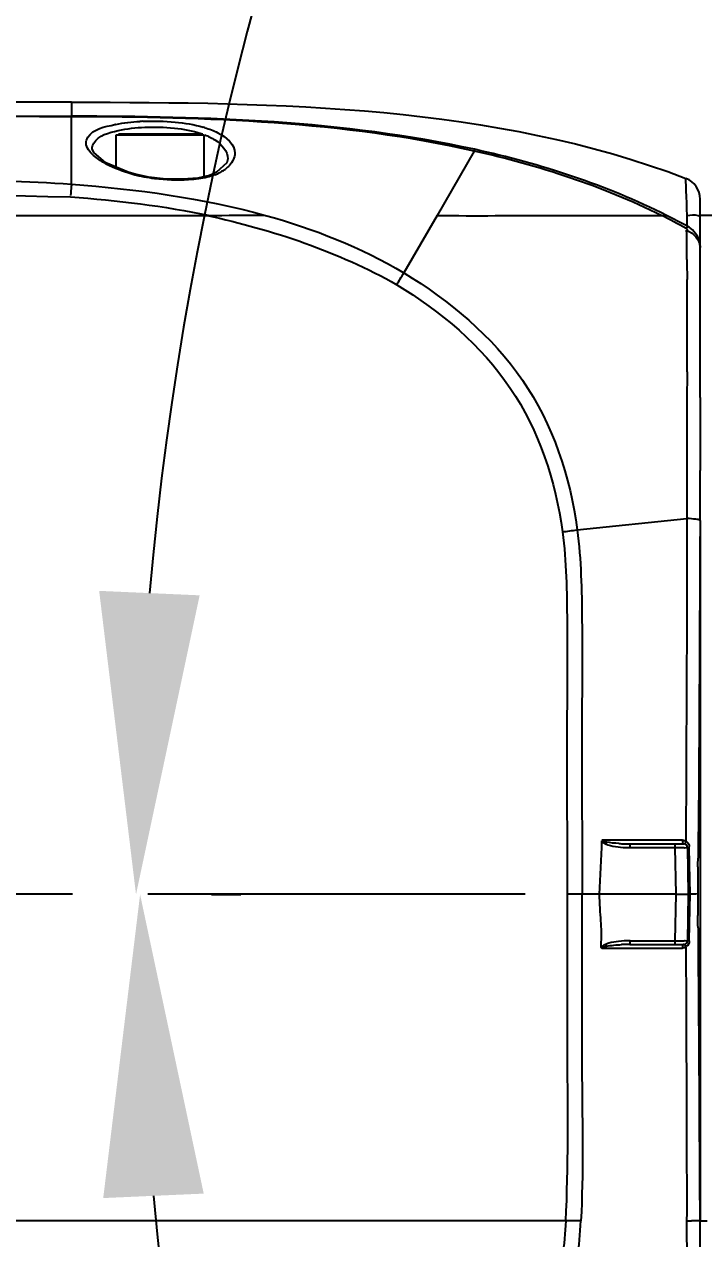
# Model space of a CAD drawing. Header units: millimetres. Extents: x 4086 to 8300, y 123 to 1549.
# Drawn here: x 7657.95 to 7671.46, y 634.36 to 658.52 of the extents above; entities that cross this region are included whole.
import ezdxf

# ---------------------------------------------------------------- set-up
doc = ezdxf.new("R2010")
doc.units = ezdxf.units.MM
doc.linetypes.add('CENTER', pattern=[0.6, 0.375, -0.075, 0.075, -0.075])
for name, color, linetype in [('中心线', 7, 'Continuous'), ('外形图', 7, 'Continuous'), ('尺寸标注', 7, 'Continuous'), ('运动范围', 7, 'Continuous')]:
    doc.layers.add(name, color=color, linetype=linetype)
doc.styles.add('思源黑', font='SourceHanSansCN-Normal.ttf')
doc.dimstyles.new('尺寸标注_1_4比例', dxfattribs={"dimtxt": 7, "dimasz": 6, "dimexe": 2, "dimexo": 1.5, "dimgap": 1, "dimtad": 1, "dimdec": 1, "dimlfac": 4, "dimdsep": 46, "dimtxsty": '思源黑', "dimcen": 0.09, "dimadec": 0, "dimazin": 0, "dimtp": 0.01, "dimtm": 0.01, "dimtfac": 1, "dimtdec": 1, "dimtofl": 0, "dimtmove": 0, "dimatfit": 3, "dimfxl": 1, "dimtolj": 1, "dimarcsym": 0})

# ---------------------------------------------------------------- blocks, each defined once
blk = doc.blocks.new('*D992')
at = {"layer": 'Defpoints', "color": 0}
for p in [(7645.229, 641.211), (7660.171, 641.211), (7727.758, 641.211), (7952.406, 601.599), (7690.663, 584.809)]:
    blk.add_point(p, dxfattribs=at)
at = {"layer": '尺寸标注', "color": 0, "lineweight": -2}
blk.add_line((7661.671, 641.211), (7662.252, 641.211), dxfattribs=at)
blk.add_arc((7727.758, 641.211), 67.507, 185.09413, 344.90587, dxfattribs=at)
at = {"layer": '尺寸标注', "color": 0}
for points in [[(7661.517, 635.261), (7659.519, 635.172), (7660.252, 641.211)], [(7793.912, 623.414), (7791.96, 623.849), (7794.24, 629.488)]]:
    blk.add_solid(points, dxfattribs=at)
at = {"layer": '尺寸标注', "color": 0, "insert": (7727.758, 578.414), "char_height": 7, "attachment_point": 5, "style": '思源黑'}
blk.add_mtext('\\A1;+\\A1;170%%d', dxfattribs=at)
blk = doc.blocks.new('*D993')
at = {"layer": 'Defpoints', "color": 0}
for p in [(7690.62, 697.68), (7952.412, 680.804), (7645.229, 641.211), (7664.809, 641.211), (7727.758, 641.211)]:
    blk.add_point(p, dxfattribs=at)
at = {"layer": '尺寸标注', "color": 0, "lineweight": -2}
blk.add_arc((7727.758, 641.211), 67.588, 15.08339, 174.91199, dxfattribs=at)
at = {"layer": '尺寸标注', "color": 0}
for points in [[(7792.042, 658.581), (7793.994, 659.016), (7794.32, 652.942)], [(7659.438, 647.249), (7661.436, 647.16), (7660.171, 641.211)]]:
    blk.add_solid(points, dxfattribs=at)
at = {"layer": '尺寸标注', "color": 0, "insert": (7727.758, 713.509), "char_height": 7, "attachment_point": 5, "style": '思源黑'}
blk.add_mtext('\\A1;-\\A1;170%%d', dxfattribs=at)

msp = doc.modelspace()

# ---------------------------------------------------------------- linework, layer by layer
at = {"layer": '中心线', "linetype": 'CENTER', "ltscale": 20}
msp.add_line((7979.909, 641.2169), (7475.7605, 641.2169), dxfattribs=at)
at = {"layer": '外形图'}
for p, q in [((7658.8878, 656.9668), (7658.8878, 656.6884)), ((7658.8878, 656.6787), (7658.8878, 656.6884)), ((7658.8878, 655.3346), (7658.8878, 656.6787)), ((7659.7753, 655.6783), (7659.7753, 656.3169)), ((7659.7753, 656.3169), (7661.5253, 656.3169)), ((7659.8216, 656.3419), (7661.5003, 656.3419)), ((7661.5253, 655.4891), (7661.5253, 656.3169)), ((7661.9979, 655.8439), (7661.9775, 655.7608)), ((7666.8943, 655.9961), (7666.1557, 654.7168)), ((7660.0126, 655.5756), (7659.574, 655.7654)), ((7660.152, 655.5339), (7660.0126, 655.5756)), ((7661.7721, 655.5741), (7661.677, 655.5296)), ((7661.9775, 655.7608), (7661.7721, 655.5741)), ((7660.129, 655.5256), (7660.1517, 655.534)), ((7660.4202, 655.4769), (7660.1517, 655.534)), ((7660.1517, 655.534), (7660.152, 655.5339)), ((7661.6309, 655.5128), (7661.3966, 655.4603)), ((7661.675, 655.5288), (7661.6309, 655.5128)), ((7661.677, 655.5296), (7661.675, 655.5288)), ((7661.7384, 655.5238), (7661.677, 655.5296)), ((7671.1183, 655.0483), (7671.1045, 655.4533)), ((7671.3878, 651.0981), (7671.3878, 655.0414)), ((7627.1482, 654.7169), (7661.587, 654.7169)), ((7666.1558, 654.7167), (7665.4957, 653.5734)), ((7671.1281, 654.7054), (7671.128, 654.7161)), ((7672.5868, 654.7169), (7671.3878, 654.7169)), ((7671.3872, 654.0781), (7671.3804, 654.1605)), ((7671.3871, 654.088), (7671.3807, 654.1621)), ((7671.3877, 654.088), (7671.3878, 654.0781)), ((7668.9416, 648.4632), (7671.1238, 648.6895)), ((7671.3852, 648.6404), (7671.3878, 642.1432)), ((7669.5955, 642.2911), (7669.4353, 642.2912)), ((7669.5219, 642.2537), (7669.5059, 642.2169)), ((7670.4436, 642.2904), (7669.5955, 642.2911)), ((7670.5842, 642.2903), (7670.4436, 642.2904)), ((7670.7284, 642.2902), (7670.5842, 642.2903)), ((7670.8775, 642.2901), (7670.7284, 642.2902)), ((7671.0332, 642.2899), (7670.8775, 642.2901)), ((7669.9929, 642.1432), (7669.9929, 642.2169)), ((7669.9929, 642.1432), (7670.8842, 642.1432)), ((7669.9954, 642.2169), (7671.0592, 642.2169)), ((7670.8842, 642.2169), (7670.8842, 642.1432)), ((7670.8842, 642.1432), (7670.9003, 641.2169)), ((7671.1342, 642.1432), (7671.1503, 641.2169)), ((7671.176, 641.8201), (7671.1711, 642.1427)), ((7671.3878, 642.1432), (7671.3878, 640.2905)), ((7671.1807, 641.5117), (7671.176, 641.8201)), ((7671.1851, 641.2173), (7671.1807, 641.5117)), ((7669.3846, 641.2169), (7669.0391, 641.2169)), ((7670.9003, 641.2169), (7669.3846, 641.2169)), ((7670.9003, 641.2169), (7670.8842, 640.2905)), ((7671.1503, 641.2169), (7671.1342, 640.2905)), ((7671.1807, 640.923), (7671.1851, 641.2173)), ((7671.176, 640.6143), (7671.1807, 640.923)), ((7671.1711, 640.291), (7671.176, 640.6143)), ((7669.4351, 640.1425), (7669.604, 640.1426)), ((7669.5219, 640.18), (7669.506, 640.2168)), ((7669.604, 640.1426), (7670.2111, 640.1431)), ((7669.9914, 640.2169), (7671.0592, 640.2169)), ((7669.9929, 640.2169), (7669.9929, 640.2905)), ((7669.9929, 640.2905), (7670.8842, 640.2905)), ((7670.2111, 640.1431), (7670.4931, 640.1433)), ((7670.4931, 640.1433), (7670.6298, 640.1434)), ((7670.6298, 640.1434), (7670.8983, 640.1436)), ((7670.8842, 640.2905), (7670.8842, 640.2169)), ((7670.8983, 640.1436), (7671.033, 640.1438)), ((7671.0592, 640.2169), (7671.0573, 640.2167)), ((7671.3878, 640.2905), (7671.3893, 637.3614)), ((7671.3893, 637.3614), (7671.3868, 634.7169)), ((7668.7098, 634.7169), (7631.5941, 634.7169)), ((7671.3753, 634.7169), (7671.5253, 634.7169)), ((7671.3878, 627.3923), (7671.3878, 634.7169))]:
    msp.add_line(p, q, dxfattribs=at)
for points in [[(7659.574, 655.7654), (7659.3291, 655.9668), (7659.2993, 656.0421)], [(7661.3966, 655.4603), (7661.1027, 655.4352), (7660.7721, 655.4393), (7660.4202, 655.4769)], [(7671.1364, 654.425), (7671.1362, 654.4266), (7671.1357, 654.4284), (7671.1349, 654.4304), (7671.1338, 654.4328), (7671.1322, 654.4356), (7671.1303, 654.4387), (7671.1279, 654.4419), (7671.1253, 654.4451), (7671.1223, 654.4482), (7671.1192, 654.451), (7671.1161, 654.4535), (7671.1129, 654.4556), (7671.1101, 654.4573)], [(7671.1182, 654.4214), (7671.1209, 654.4201), (7671.1219, 654.4206), (7671.1233, 654.4208), (7671.1252, 654.4208), (7671.1272, 654.4208), (7671.1293, 654.4207), (7671.1311, 654.4208), (7671.1327, 654.421), (7671.134, 654.4214), (7671.135, 654.4219), (7671.1358, 654.4227), (7671.1362, 654.4237), (7671.1364, 654.425)], [(7669.4346, 642.2751), (7669.4382, 642.2555), (7669.472, 642.2347), (7669.5064, 642.2167)], [(7669.5219, 642.2537), (7669.4889, 642.2623), (7669.4584, 642.2736), (7669.4391, 642.2913)], [(7671.033, 642.29), (7671.0332, 642.2817), (7671.0338, 642.2736), (7671.0346, 642.2657), (7671.0358, 642.2581), (7671.0372, 642.2509), (7671.0389, 642.2442), (7671.0409, 642.2382), (7671.0431, 642.2327), (7671.0454, 642.228), (7671.048, 642.224), (7671.0507, 642.2209), (7671.0534, 642.2187), (7671.0563, 642.2173), (7671.0592, 642.2169)], [(7671.0332, 642.2899), (7671.0459, 642.2894), (7671.0583, 642.2878), (7671.0702, 642.2852), (7671.0819, 642.2817), (7671.0931, 642.2772), (7671.1039, 642.2719)], [(7671.1039, 642.2719), (7671.1005, 642.2643), (7671.0975, 642.2567), (7671.0949, 642.2494), (7671.0928, 642.2425), (7671.0912, 642.2359), (7671.0901, 642.2298), (7671.0896, 642.2244), (7671.0895, 642.2195), (7671.0901, 642.2154), (7671.0911, 642.2121), (7671.0927, 642.2095), (7671.0948, 642.2079)], [(7669.5066, 640.2171), (7669.4741, 640.2007), (7669.4434, 640.1801), (7669.4363, 640.1607)], [(7669.4372, 640.1419), (7669.4617, 640.1613), (7669.4907, 640.172), (7669.5219, 640.18)], [(7671.0573, 640.2167), (7671.0563, 640.2164), (7671.0534, 640.215), (7671.0506, 640.2128), (7671.048, 640.2097), (7671.0454, 640.2057), (7671.0431, 640.201), (7671.0409, 640.1955), (7671.0389, 640.1895), (7671.0372, 640.1828), (7671.0358, 640.1756), (7671.0346, 640.168), (7671.0338, 640.1601), (7671.0332, 640.152), (7671.033, 640.1437)], [(7671.1039, 640.1618), (7671.0931, 640.1565), (7671.0818, 640.152), (7671.0702, 640.1485), (7671.0582, 640.1459), (7671.0457, 640.1443), (7671.033, 640.1438)], [(7671.1039, 640.1618), (7671.1005, 640.1694), (7671.0975, 640.177), (7671.0949, 640.1843), (7671.0928, 640.1912), (7671.0912, 640.1978), (7671.0901, 640.2039), (7671.0896, 640.2094), (7671.0896, 640.2142), (7671.0901, 640.2183), (7671.0911, 640.2216), (7671.0927, 640.2242), (7671.0948, 640.2259)]]:
    msp.add_lwpolyline(points, dxfattribs=at)
for centre, radius, start, end in [((7663.9726, 20025.9109), 19369.2232, 269.86413217, 269.98495875), ((7660.2596, 654.0331), 2.542, 101.05113, 101.60043), ((7660.5064, 652.1145), 4.478, 92.54969, 93.3354), ((7660.9273, 654.445), 2.1082, 73.04341, 74.00105), ((7661.317, 656.5639), 1.1222, 292.05607, 295.76511), ((7661.4828, 656.2625), 0.7778, 301.92039, 306.68236), ((7670.9467, 655.0414), 0.4411, 0, 69.04407), ((7610.6118, 653.3772), 60.5295, 1.268183, 1.582041), ((7664.996, 643.3981), 12.6368, 61.06407, 63.59839), ((7664.77, 642.8426), 13.2805, 61.38266, 63.39447), ((7570.8665, 653.8901), 100.2648, 0.349462, 0.465859), ((7410.9652, 651.7049), 260.1672, 0.470091, 0.598265), ((7627.3507, 676.3303), 44.4174, 328.8263, 329.18022), ((7539.7823, 652.6876), 131.3463, 359.979827, 0.327872), ((7386.3667, 652.7892), 284.762, 359.761457, 359.970243), ((8174.7594, 649.7259), 503.6367, 179.843779, 180.117911), ((7494.389, 649.5956), 176.9988, 359.693197, 0.014639), ((7661.5867, 701.7967), 53.8389, 277.53734, 277.85183), ((7630.8936, 643.5681), 38.5627, 356.50433, 358.0784), ((7669.9869, 645.6219), 3.405, 266.37049, 267.27879), ((7669.9908, 645.7536), 3.5368, 267.31623, 270.03367), ((7669.9925, 644.1489), 2.0057, 267.57238, 270.01213), ((7671.0592, 642.1419), 0.075, 1, 90), ((7595.4821, 642.8671), 75.8682, 359.165474, 359.296607), ((7746.6653, 640.6582), 75.3312, 179.160374, 179.294306), ((7668.7357, 604.6697), 36.5478, 89.5244, 89.99232), ((7685.2692, 641.1338), 13.9305, 179.64608, 180.46314), ((7726.0429, 641.4754), 54.7057, 180.47568, 180.71276), ((7582.1505, 639.7748), 89.1968, 0.494702, 0.655255), ((7669.9907, 638.3938), 1.8967, 89.93296, 96.81304), ((7669.9911, 636.6506), 3.5662, 89.97178, 92.66678), ((7671.0592, 640.2919), 0.075, 270, 359), ((7668.9276, 495.6987), 139.0182, 89.9661, 90.085651), ((7671.2448, 642.641), 7.9244, 269.2131, 269.76156), ((7671.4283, 609.2295), 25.4877, 90.18337, 90.31185)]:
    msp.add_arc(centre, radius, start, end, dxfattribs=at)
for points in [[(7658.8878, 656.9668), (7648.527, 656.9715), (7638.1662, 656.9669), (7627.8053, 656.9669)], [(7658.8878, 656.9668), (7662.9912, 656.9668), (7667.2725, 656.9209), (7671.1045, 655.4533)], [(7658.8878, 656.6787), (7645.2584, 656.6993), (7631.629, 656.6973), (7617.9997, 656.7282)], [(7666.9, 656.031), (7664.2825, 656.6054), (7661.5675, 656.6875), (7658.8878, 656.6884)], [(7666.8943, 655.9961), (7664.281, 656.5835), (7661.5663, 656.6747), (7658.8878, 656.6787)], [(7659.7723, 656.5279), (7659.9284, 656.5584), (7660.0872, 656.5756), (7660.2459, 656.5849)], [(7660.3072, 656.588), (7660.5205, 656.5975), (7660.735, 656.593), (7660.9475, 656.5725)], [(7660.9475, 656.5725), (7661.1366, 656.5543), (7661.3258, 656.5239), (7661.5084, 656.4715)], [(7659.8137, 656.4034), (7659.9884, 656.4431), (7660.168, 656.4625), (7660.347, 656.4706)], [(7660.347, 656.4706), (7660.5421, 656.4795), (7660.7385, 656.4744), (7660.9327, 656.4534)], [(7660.9327, 656.4534), (7661.1135, 656.4339), (7661.2946, 656.401), (7661.4671, 656.3432)], [(7670.7176, 654.7169), (7669.5143, 655.3195), (7668.2145, 655.7423), (7666.9, 656.031)], [(7659.6445, 655.7046), (7659.5707, 655.7404), (7659.4987, 655.7803), (7659.4309, 655.8264)], [(7670.6144, 654.7167), (7669.4396, 655.2993), (7668.1735, 655.7075), (7666.8943, 655.9961)], [(7660.129, 655.5256), (7659.963, 655.5713), (7659.7994, 655.6294), (7659.6445, 655.7046)], [(7658.8878, 655.3346), (7660.1868, 655.2413), (7661.4902, 655.0627), (7662.7458, 654.7169)], [(7660.5402, 655.4467), (7660.4017, 655.4638), (7660.2636, 655.4885), (7660.129, 655.5256)], [(7661.7384, 655.5238), (7661.6377, 655.4829), (7661.5294, 655.4609), (7661.4218, 655.4456)], [(7658.8676, 655.0844), (7659.796, 655.0193), (7660.7234, 654.9027), (7661.6354, 654.7169)], [(7661.587, 654.7169), (7662.8923, 654.4267), (7664.1917, 653.9991), (7665.3543, 653.3383)], [(7661.5902, 654.7162), (7661.9754, 654.716), (7662.3607, 654.7275), (7662.7458, 654.7169)], [(7662.7458, 654.7169), (7663.7026, 654.4526), (7664.6438, 654.0833), (7665.4956, 653.5735)], [(7671.1182, 654.4206), (7671.2528, 654.3732), (7671.3832, 654.2306), (7671.3877, 654.088)], [(7671.2612, 654.3987), (7671.224, 654.4394), (7671.1804, 654.4766), (7671.1306, 654.5002)], [(7671.3564, 654.2503), (7671.3349, 654.305), (7671.3008, 654.3552), (7671.2612, 654.3987)], [(7671.1236, 653.8395), (7671.1242, 653.7728), (7671.1247, 653.706), (7671.1252, 653.6393)], [(7671.1252, 653.6393), (7671.1257, 653.5726), (7671.1261, 653.5059), (7671.1265, 653.4392)], [(7671.1262, 651.6037), (7671.1257, 651.4355), (7671.1251, 651.2673), (7671.1246, 651.0991)], [(7671.1238, 648.6895), (7671.1266, 646.5503), (7671.1076, 644.4111), (7671.1039, 642.2719)], [(7671.3852, 648.6479), (7671.3733, 646.4105), (7671.3713, 644.173), (7671.3446, 641.9357)], [(7669.7713, 642.2237), (7669.6877, 642.229), (7669.6037, 642.2356), (7669.5219, 642.2537)], [(7669.5064, 642.2167), (7669.6311, 642.1629), (7669.7718, 642.1508), (7669.9075, 642.145)], [(7671.3399, 641.586), (7671.3384, 641.464), (7671.3377, 641.3419), (7671.3389, 641.2199)], [(7671.3389, 641.2199), (7671.2877, 641.2183), (7671.2364, 641.2178), (7671.1851, 641.2173)], [(7671.344, 640.5449), (7671.3456, 640.3577), (7671.3467, 640.1704), (7671.348, 639.9832)], [(7669.5219, 640.18), (7669.6212, 640.202), (7669.7236, 640.2082), (7669.8252, 640.213)], [(7669.7657, 640.2772), (7669.7, 640.2692), (7669.6342, 640.2591), (7669.5708, 640.2402)], [(7671.1711, 640.291), (7671.1705, 640.2473), (7671.1468, 640.1794), (7671.1031, 640.1791)], [(7671.1039, 640.1618), (7671.1076, 638.3468), (7671.1216, 636.5318), (7671.1184, 634.7169)], [(7671.348, 639.9832), (7671.354, 639.1092), (7671.3598, 638.2352), (7671.3649, 637.3612)], [(7671.3649, 637.3612), (7671.3699, 636.4798), (7671.3746, 635.5983), (7671.3799, 634.7169)], [(7668.7149, 634.7169), (7668.7042, 634.4807), (7668.6834, 634.2447), (7668.6488, 634.0109)], [(7669.0099, 634.7169), (7668.9958, 634.4674), (7668.9741, 634.2182), (7668.9416, 633.9705)], [(7671.1184, 634.7169), (7671.1167, 634.3926), (7671.12, 634.0684), (7671.1238, 633.7442)]]:
    msp.add_open_spline(points, degree=3, dxfattribs=at)
for points, knots in [([(7659.1782, 656.1558), (7659.1773, 656.1954), (7659.2671, 656.4327), (7659.5549, 656.4834), (7659.7484, 656.5232)], [0, 0, 0, 0, 0.16685, 1, 1, 1, 1]), ([(7659.2994, 656.0404), (7659.2987, 656.079), (7659.3735, 656.3009), (7659.6368, 656.3631), (7659.8137, 656.4034)], [0, 0, 0, 0, 0.1757174, 1, 1, 1, 1]), ([(7661.5382, 656.3174), (7661.6076, 656.2905), (7661.81, 656.2007), (7662.0004, 655.9928), (7661.9977, 655.8397)], [0, 0, 0, 0, 0.3270438, 1, 1, 1, 1]), ([(7661.5421, 656.4615), (7661.6297, 656.4348), (7661.8724, 656.3498), (7662.1371, 656.1283), (7662.1358, 655.9513)], [0, 0, 0, 0, 0.3406788, 1, 1, 1, 1]), ([(7659.4309, 655.8264), (7659.3936, 655.8519), (7659.2841, 655.9346), (7659.1804, 656.0605), (7659.1782, 656.1558)], [0, 0, 0, 0, 0.3218632, 1, 1, 1, 1]), ([(7666.8943, 655.9961), (7666.8957, 656.0035), (7666.8977, 656.0151), (7666.8996, 656.0267), (7666.9, 656.031)], [0, 0, 0, 0, 0.6349819, 1, 1, 1, 1]), ([(7662.1358, 655.9513), (7662.135, 655.8638), (7662.0703, 655.7406), (7661.9767, 655.6605), (7661.9475, 655.6387)], [0, 0, 0, 0, 0.7056783, 1, 1, 1, 1]), ([(7661.8941, 655.6023), (7661.88, 655.5935), (7661.8507, 655.5763), (7661.8205, 655.5608), (7661.8048, 655.5532)], [0, 0, 0, 0, 0.4887153, 1, 1, 1, 1]), ([(7630.1638, 655.4185), (7633.4946, 655.4185), (7639.4665, 655.4152), (7647.2666, 655.4269), (7653.5083, 655.3993), (7657.1166, 655.4623), (7658.8881, 655.3378)], [0, 0, 0, 0, 0.3478694, 0.6237322, 0.8145253, 1, 1, 1, 1]), ([(7658.8878, 655.3346), (7658.8867, 655.3225), (7658.8799, 655.2492), (7658.8744, 655.1758), (7658.8703, 655.1146)], [0, 0, 0, 0, 0.1660808, 1, 1, 1, 1]), ([(7661.4218, 655.4456), (7661.3528, 655.4357), (7661.0595, 655.4081), (7660.7631, 655.4192), (7660.5402, 655.4467)], [0, 0, 0, 0, 0.236996, 1, 1, 1, 1]), ([(7630.1636, 655.1689), (7634.9469, 655.1686), (7644.5144, 655.1485), (7654.0843, 655.203), (7658.8676, 655.0844)], [0, 0, 0, 0, 0.4999262, 1, 1, 1, 1]), ([(7666.1552, 654.7169), (7666.9261, 654.7038), (7668.4128, 654.728), (7669.8995, 654.7077), (7670.6151, 654.7169)], [0, 0, 0, 0, 0.5185803, 1, 1, 1, 1]), ([(7670.6151, 654.7169), (7670.6348, 654.7165), (7670.6689, 654.7167), (7670.7031, 654.7174), (7670.7175, 654.7169)], [0, 0, 0, 0, 0.5770245, 1, 1, 1, 1]), ([(7671.1266, 654.7169), (7671.1988, 654.7247), (7671.2749, 654.7395), (7671.3778, 654.7061), (7671.3877, 654.7166)], [0, 0, 0, 0, 0.8343217, 1, 1, 1, 1]), ([(7671.1254, 654.488), (7671.1233, 654.4834), (7671.1183, 654.4731), (7671.113, 654.463), (7671.1101, 654.4573)], [0, 0, 0, 0, 0.4446433, 1, 1, 1, 1]), ([(7671.131, 654.5009), (7671.1303, 654.499), (7671.1285, 654.4947), (7671.1266, 654.4904), (7671.1254, 654.488)], [0, 0, 0, 0, 0.4333962, 1, 1, 1, 1]), ([(7671.3807, 654.1607), (7671.3782, 654.176), (7671.3718, 654.2064), (7671.3621, 654.2359), (7671.3564, 654.2503)], [0, 0, 0, 0, 0.5010426, 1, 1, 1, 1]), ([(7665.4956, 653.5735), (7666.3992, 653.0202), (7668.1014, 651.6223), (7668.8077, 649.5118), (7668.9416, 648.4632)], [0, 0, 0, 0, 0.5005862, 1, 1, 1, 1]), ([(7665.3543, 653.3383), (7666.2243, 652.8114), (7667.8481, 651.4519), (7668.5152, 649.4285), (7668.6488, 648.4228)], [0, 0, 0, 0, 0.5006518, 1, 1, 1, 1]), ([(7671.3875, 651.0981), (7671.388, 650.9813), (7671.3876, 650.4955), (7671.3876, 650.0098), (7671.3878, 649.6409)], [0, 0, 0, 0, 0.2404966, 1, 1, 1, 1]), ([(7671.3852, 648.6479), (7671.366, 648.6691), (7671.2657, 648.6741), (7671.1838, 648.6872), (7671.1238, 648.6904)], [0, 0, 0, 0, 0.3228645, 1, 1, 1, 1]), ([(7668.6488, 648.4228), (7668.7294, 647.828), (7668.7456, 646.6224), (7668.7354, 644.2219), (7668.7404, 642.4186), (7668.7406, 641.2169)], [0, 0, 0, 0, 0.2498324, 0.4998705, 1, 1, 1, 1]), ([(7668.9416, 648.4632), (7669.0208, 647.8648), (7669.0446, 646.653), (7669.0319, 644.2387), (7669.0392, 642.4253), (7669.0391, 641.2169)], [0, 0, 0, 0, 0.2498254, 0.4998564, 1, 1, 1, 1]), ([(7671.1038, 642.2719), (7671.1111, 642.2673), (7671.1251, 642.2567), (7671.1371, 642.2439), (7671.1426, 642.2368)], [0, 0, 0, 0, 0.4904398, 1, 1, 1, 1]), ([(7670.8842, 642.1432), (7670.943, 642.1435), (7671.0311, 642.1547), (7671.0949, 642.1355), (7671.134, 642.1496), (7671.1342, 642.1432)], [0, 0, 0, 0, 0.7063895, 0.9230334, 1, 1, 1, 1]), ([(7671.1426, 642.2368), (7671.1527, 642.224), (7671.169, 642.1952), (7671.1695, 642.1608), (7671.1646, 642.1456)], [0, 0, 0, 0, 0.5049501, 1, 1, 1, 1]), ([(7668.7406, 641.2169), (7668.7411, 640.1334), (7668.7343, 637.9672), (7668.7623, 635.7988), (7668.7098, 634.7169)], [0, 0, 0, 0, 0.5000582, 1, 1, 1, 1]), ([(7669.037, 641.2169), (7669.0371, 640.0031), (7669.0196, 637.837), (7669.065, 635.6684), (7669.0164, 634.7166)], [0, 0, 0, 0, 0.5601725, 1, 1, 1, 1]), ([(7669.4363, 640.1607), (7669.4119, 640.0768), (7669.4336, 640.5031), (7669.4044, 640.7287), (7669.3953, 641.0409), (7669.3846, 641.2169)], [0, 0, 0, 0, 0.2478896, 0.4997985, 1, 1, 1, 1]), ([(7670.9003, 641.2183), (7670.9772, 641.2183), (7670.9837, 641.212), (7671.1567, 641.2183), (7671.1503, 641.2183)], [0, 0, 0, 0, 0.9231467, 1, 1, 1, 1]), ([(7669.5708, 640.2402), (7669.5599, 640.2369), (7669.5383, 640.2299), (7669.5171, 640.2216), (7669.5066, 640.2171)], [0, 0, 0, 0, 0.5001802, 1, 1, 1, 1]), ([(7670.8842, 640.2905), (7670.943, 640.2902), (7671.0311, 640.279), (7671.0949, 640.2982), (7671.134, 640.2841), (7671.1342, 640.2905)], [0, 0, 0, 0, 0.7063886, 0.9230322, 1, 1, 1, 1]), ([(7671.2896, 634.7169), (7671.2779, 634.7168), (7671.252, 634.7166), (7671.2261, 634.7166), (7671.2118, 634.7166)], [0, 0, 0, 0, 0.4483767, 1, 1, 1, 1]), ([(7671.3799, 634.7169), (7671.3754, 634.717), (7671.3644, 634.7171), (7671.3533, 634.7171), (7671.3467, 634.7171)], [0, 0, 0, 0, 0.4043551, 1, 1, 1, 1])]:
    msp.add_open_spline(points, degree=3, knots=knots, dxfattribs=at)
at = {"layer": '运动范围'}
msp.add_arc((7727.9003, 641.2169), 227.975, 10, 349.993572, dxfattribs=at)

# ---------------------------------------------------------------- dimensions: what is measured, and where the dimension line sits
at = {"layer": '尺寸标注'}
for base, line1, line2, text, picture, middle in [((7690.6199, 697.6803), ((7645.2287, 641.2105), (7664.8089, 641.2105)), ((7727.7585, 641.2105), (7952.4119, 680.8043)), '\\A1;-<>', '*D993', (7727.7585, 708.7983)), ((7690.6629, 584.8095), ((7645.2287, 641.2105), (7660.1706, 641.2105)), ((7952.4065, 601.599), (7727.7585, 641.2105)), '\\A1;+<>', '*D992', (7727.7585, 573.7038))]:
    dim = msp.add_angular_dim_2l(base=base, line1=line1, line2=line2, text=text, dimstyle='尺寸标注_1_4比例', dxfattribs=at)
    dim.commit()
    dim.dimension.update_dxf_attribs({"geometry": picture, "text_midpoint": middle, "dimtype": 162})

doc.saveas('drawing.dxf')
